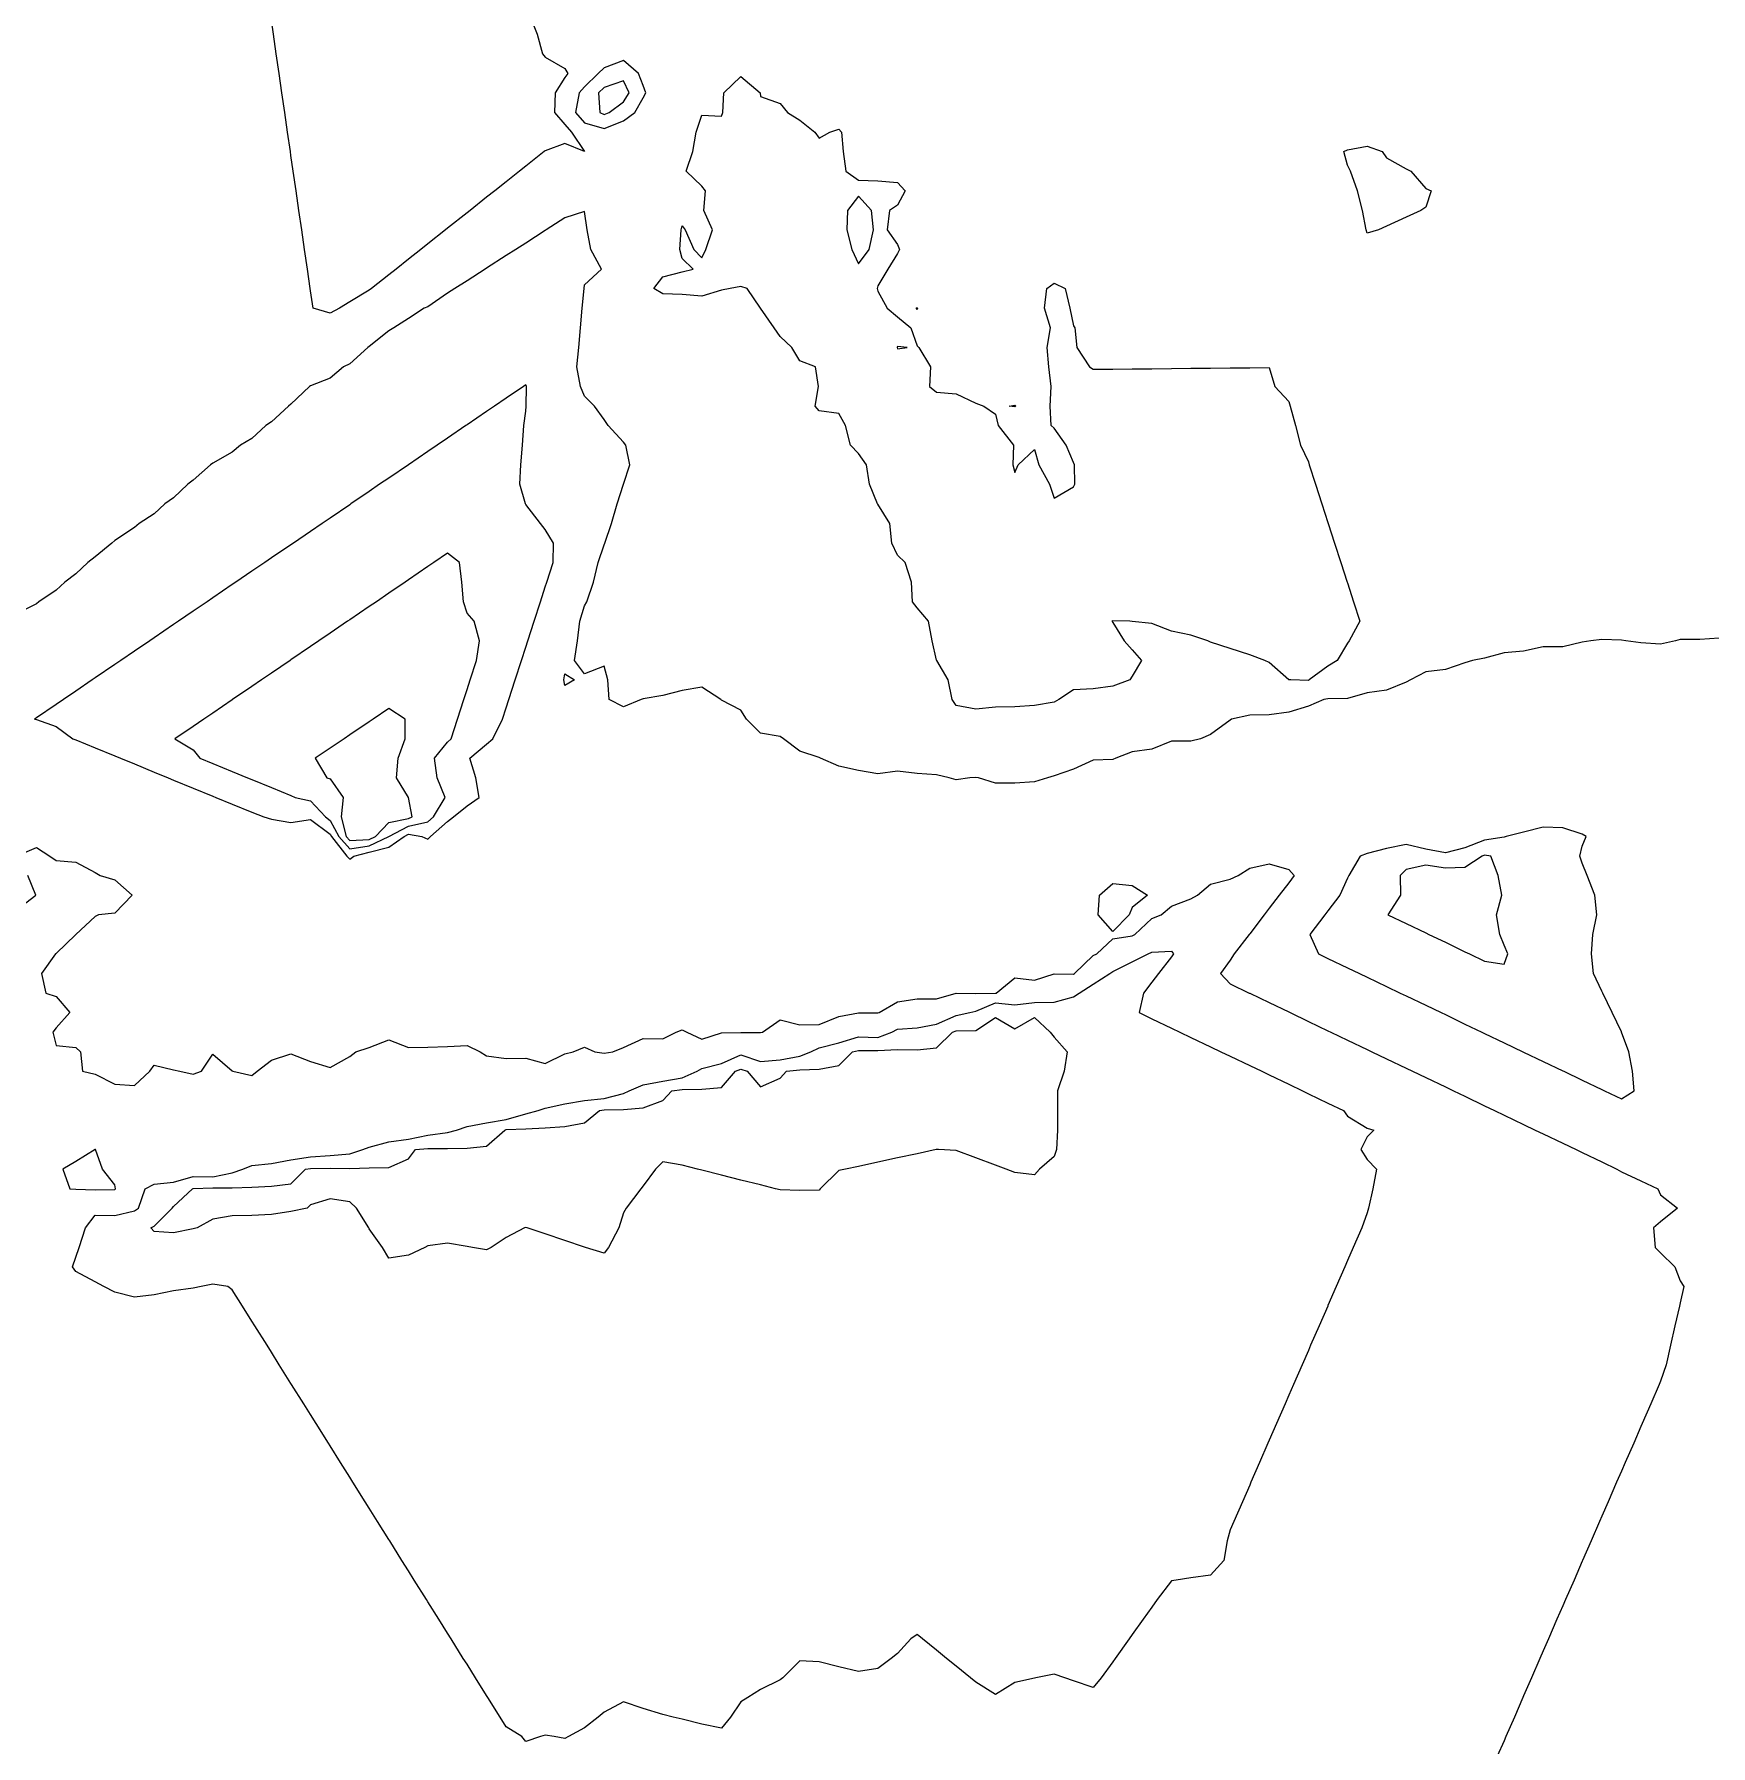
# Model space of a CAD drawing. Header units: metres. Extents: x 2681030 to 2681330, y 1246000 to 1246290.
# Drawn here: x 2681153.69 to 2681196.53, y 1246189.02 to 1246232.75 of the extents above; entities that cross this region are included whole.
import ezdxf

# ---------------------------------------------------------------- set-up
doc = ezdxf.new("R2010")
doc.units = ezdxf.units.M
doc.layers.add('BASIS_HOEHENLINIEN', color=8, linetype='Continuous')

msp = doc.modelspace()

# ---------------------------------------------------------------- linework, layer by layer
at = {"layer": 'BASIS_HOEHENLINIEN'}
for points in [[(2681166.346, 1246233.25, 430), (2681166.545, 1246232.75, 430), (2681166.679, 1246232.25, 430), (2681166.75, 1246232.168, 430), (2681167.25, 1246231.877, 430), (2681167.328, 1246231.75, 430), (2681167.25, 1246231.642, 430), (2681167.001, 1246231.25, 430), (2681166.988, 1246230.75, 430), (2681167.25, 1246230.443, 430), (2681167.415, 1246230.25, 430), (2681167.75, 1246229.75, 430), (2681167.751, 1246229.75, 430), (2681167.75, 1246229.749, 430), (2681167.749, 1246229.75, 430), (2681167.25, 1246229.957, 430), (2681166.75, 1246229.775, 430), (2681166.719, 1246229.75, 430), (2681166.25, 1246229.378, 430), (2681166.088, 1246229.25, 430), (2681165.75, 1246228.982, 430), (2681165.458, 1246228.75, 430), (2681165.25, 1246228.585, 430), (2681164.827, 1246228.25, 430), (2681164.75, 1246228.189, 430), (2681164.25, 1246227.793, 430), (2681164.196, 1246227.75, 430), (2681163.75, 1246227.396, 430), (2681163.565, 1246227.25, 430), (2681163.25, 1246227, 430), (2681162.935, 1246226.75, 430), (2681162.75, 1246226.604, 430), (2681162.304, 1246226.25, 430), (2681162.25, 1246226.207, 430), (2681161.75, 1246225.909, 430), (2681161.491, 1246225.75, 430)], [(2681161.491, 1246225.75, 430), (2681161.25, 1246225.622, 430), (2681160.814, 1246225.75, 430), (2681160.75, 1246226.193, 430), (2681160.742, 1246226.25, 430), (2681160.669, 1246226.75, 430), (2681160.597, 1246227.25, 430), (2681160.525, 1246227.75, 430), (2681160.452, 1246228.25, 430), (2681160.38, 1246228.75, 430), (2681160.307, 1246229.25, 430), (2681160.25, 1246229.648, 430), (2681160.235, 1246229.75, 430), (2681160.163, 1246230.25, 430), (2681160.091, 1246230.75, 430), (2681160.018, 1246231.25, 430), (2681159.946, 1246231.75, 430), (2681159.874, 1246232.25, 430), (2681159.801, 1246232.75, 430), (2681159.75, 1246233.104, 430)], [(2681168.75, 1246230.54, 429.5), (2681169.034, 1246230.75, 429.5), (2681169.25, 1246231.126, 429.5), (2681169.318, 1246231.25, 429.5), (2681169.25, 1246231.437, 429.5), (2681169.132, 1246231.75, 429.5), (2681168.75, 1246232.082, 429.5), (2681168.25, 1246231.888, 429.5), (2681168.097, 1246231.75, 429.5), (2681167.75, 1246231.41, 429.5), (2681167.611, 1246231.25, 429.5), (2681167.521, 1246230.75, 429.5), (2681167.75, 1246230.485, 429.5), (2681168.25, 1246230.34, 429.5), (2681168.75, 1246230.54, 429.5)], [(2681168.25, 1246230.696, 429), (2681168.385, 1246230.75, 429), (2681168.75, 1246231.026, 429), (2681168.89, 1246231.25, 429), (2681168.75, 1246231.562, 429), (2681168.25, 1246231.393, 429), (2681168.105, 1246231.25, 429), (2681168.142, 1246230.75, 429), (2681168.25, 1246230.696, 429)], [(2681179.875, 1246215.75, 430), (2681179.75, 1246215.683, 430), (2681179.25, 1246215.601, 430), (2681178.75, 1246215.567, 430), (2681178.25, 1246215.554, 430), (2681177.75, 1246215.501, 430), (2681177.25, 1246215.595, 430), (2681177.145, 1246215.75, 430), (2681177.048, 1246216.25, 430), (2681176.754, 1246216.75, 430), (2681176.75, 1246216.756, 430), (2681176.637, 1246217.25, 430), (2681176.546, 1246217.75, 430), (2681176.25, 1246218.096, 430), (2681176.132, 1246218.25, 430), (2681176.111, 1246218.75, 430), (2681175.942, 1246219.25, 430), (2681175.75, 1246219.439, 430), (2681175.604, 1246219.75, 430), (2681175.551, 1246220.25, 430), (2681175.25, 1246220.746, 430), (2681175.242, 1246220.75, 430), (2681175.03, 1246221.25, 430), (2681174.956, 1246221.75, 430), (2681174.75, 1246222.041, 430), (2681174.552, 1246222.25, 430), (2681174.423, 1246222.75, 430), (2681174.25, 1246223.056, 430), (2681173.75, 1246223.126, 430), (2681173.644, 1246223.25, 430), (2681173.734, 1246223.75, 430), (2681173.655, 1246224.25, 430), (2681173.25, 1246224.406, 430), (2681173.052, 1246224.75, 430), (2681172.75, 1246225.024, 430), (2681172.6, 1246225.25, 430), (2681172.25, 1246225.749, 430), (2681172.249, 1246225.75, 430), (2681171.908, 1246226.25, 430), (2681171.75, 1246226.308, 430), (2681171.476, 1246226.25, 430), (2681171.25, 1246226.207, 430), (2681170.75, 1246226.056, 430), (2681170.25, 1246226.104, 430), (2681169.75, 1246226.114, 430), (2681169.526, 1246226.25, 430), (2681169.75, 1246226.551, 430), (2681170.25, 1246226.683, 430), (2681170.532, 1246226.75, 430), (2681170.25, 1246227.023, 430), (2681170.183, 1246227.25, 430), (2681170.22, 1246227.75, 430), (2681170.25, 1246227.851, 430), (2681170.327, 1246227.75, 430), (2681170.543, 1246227.25, 430), (2681170.75, 1246227.035, 430), (2681170.848, 1246227.25, 430), (2681171.023, 1246227.75, 430), (2681170.803, 1246228.25, 430), (2681170.842, 1246228.75, 430), (2681170.75, 1246228.869, 430), (2681170.349, 1246229.25, 430), (2681170.516, 1246229.75, 430), (2681170.601, 1246230.25, 430), (2681170.75, 1246230.685, 430), (2681171.25, 1246230.659, 430), (2681171.283, 1246230.75, 430), (2681171.311, 1246231.25, 430), (2681171.75, 1246231.667, 430), (2681172.239, 1246231.25, 430), (2681172.25, 1246231.157, 430), (2681172.75, 1246230.98, 430), (2681172.935, 1246230.75, 430), (2681173.25, 1246230.554, 430), (2681173.638, 1246230.25, 430), (2681173.75, 1246230.095, 430), (2681174.022, 1246230.25, 430), (2681174.25, 1246230.329, 430), (2681174.315, 1246230.25, 430), (2681174.365, 1246229.75, 430), (2681174.429, 1246229.25, 430), (2681174.75, 1246229.02, 430), (2681175.25, 1246229.008, 430), (2681175.75, 1246228.961, 430), (2681175.943, 1246228.75, 430), (2681175.75, 1246228.385, 430), (2681175.544, 1246228.25, 430), (2681175.482, 1246227.75, 430), (2681175.75, 1246227.376, 430), (2681175.798, 1246227.25, 430), (2681175.75, 1246227.144, 430), (2681175.505, 1246226.75, 430), (2681175.25, 1246226.32, 430), (2681175.226, 1246226.25, 430), (2681175.25, 1246226.184, 430), (2681175.487, 1246225.75, 430), (2681175.75, 1246225.529, 430), (2681176.09, 1246225.25, 430), (2681176.25, 1246224.79, 430), (2681176.298, 1246224.75, 430), (2681176.594, 1246224.25, 430), (2681176.564, 1246223.75, 430), (2681176.75, 1246223.607, 430), (2681177.25, 1246223.562, 430), (2681177.75, 1246223.326, 430), (2681177.954, 1246223.25, 430), (2681178.25, 1246223.045, 430), (2681178.325, 1246222.75, 430), (2681178.717, 1246222.25, 430), (2681178.696, 1246221.75, 430), (2681178.75, 1246221.551, 430), (2681178.834, 1246221.75, 430), (2681179.25, 1246222.138, 430), (2681179.361, 1246221.75, 430), (2681179.635, 1246221.25, 430), (2681179.75, 1246220.896, 430), (2681180.25, 1246221.185, 430), (2681180.285, 1246221.25, 430), (2681180.269, 1246221.75, 430), (2681180.25, 1246221.807, 430), (2681180.06, 1246222.25, 430), (2681179.75, 1246222.683, 430), (2681179.68, 1246222.75, 430), (2681179.654, 1246223.25, 430), (2681179.678, 1246223.75, 430), (2681179.616, 1246224.25, 430), (2681179.578, 1246224.75, 430), (2681179.656, 1246225.25, 430), (2681179.51, 1246225.75, 430), (2681179.563, 1246226.25, 430), (2681179.75, 1246226.389, 430), (2681180.038, 1246226.25, 430), (2681180.154, 1246225.75, 430), (2681180.25, 1246225.3, 430), (2681180.281, 1246225.25, 430), (2681180.335, 1246224.75, 430), (2681180.659, 1246224.25, 430), (2681180.75, 1246224.188, 430), (2681181.25, 1246224.194, 430), (2681181.75, 1246224.198, 430), (2681182.25, 1246224.204, 430), (2681182.75, 1246224.209, 430), (2681183.25, 1246224.214, 430), (2681183.75, 1246224.219, 430), (2681184.25, 1246224.223, 430), (2681184.75, 1246224.229, 430), (2681185.25, 1246224.234, 430), (2681185.396, 1246223.75, 430), (2681185.75, 1246223.364, 430), (2681185.787, 1246223.25, 430), (2681185.922, 1246222.75, 430), (2681186.052, 1246222.25, 430), (2681186.25, 1246221.821, 430), (2681186.273, 1246221.75, 430), (2681186.435, 1246221.25, 430), (2681186.597, 1246220.75, 430), (2681186.75, 1246220.278, 430), (2681186.759, 1246220.25, 430), (2681186.921, 1246219.75, 430), (2681187.083, 1246219.25, 430), (2681187.245, 1246218.75, 430), (2681187.25, 1246218.734, 430), (2681187.407, 1246218.25, 430), (2681187.569, 1246217.75, 430), (2681187.294, 1246217.25, 430), (2681187.25, 1246217.19, 430), (2681186.986, 1246216.75, 430), (2681186.75, 1246216.6, 430), (2681186.27, 1246216.25, 430), (2681186.25, 1246216.24, 430), (2681185.798, 1246216.25, 430), (2681185.75, 1246216.254, 430), (2681185.25, 1246216.699, 430), (2681185.14, 1246216.75, 430), (2681184.75, 1246216.889, 430), (2681184.25, 1246217.058, 430), (2681183.75, 1246217.22, 430), (2681183.683, 1246217.25, 430), (2681183.25, 1246217.396, 430), (2681182.75, 1246217.496, 430), (2681182.25, 1246217.695, 430), (2681181.75, 1246217.744, 430), (2681181.69, 1246217.75, 430), (2681181.25, 1246217.765, 430), (2681181.224, 1246217.75, 430), (2681181.25, 1246217.719, 430), (2681181.545, 1246217.25, 430), (2681181.75, 1246217.019, 430), (2681181.988, 1246216.75, 430), (2681181.75, 1246216.346, 430), (2681181.686, 1246216.25, 430), (2681181.25, 1246216.088, 430), (2681180.75, 1246216.026, 430), (2681180.25, 1246215.996, 430), (2681179.875, 1246215.75, 430)], [(2681188.042, 1246227.75, 430), (2681187.75, 1246227.664, 430), (2681187.728, 1246227.75, 430), (2681187.632, 1246228.25, 430), (2681187.504, 1246228.75, 430), (2681187.323, 1246229.25, 430), (2681187.25, 1246229.408, 430), (2681187.155, 1246229.75, 430), (2681187.25, 1246229.794, 430), (2681187.75, 1246229.892, 430), (2681188.133, 1246229.75, 430), (2681188.25, 1246229.591, 430), (2681188.75, 1246229.313, 430), (2681188.867, 1246229.25, 430), (2681189.25, 1246228.811, 430), (2681189.39, 1246228.75, 430), (2681189.25, 1246228.328, 430), (2681189.121, 1246228.25, 430), (2681188.75, 1246228.078, 430), (2681188.25, 1246227.846, 430), (2681188.042, 1246227.75, 430)], [(2681174.75, 1246226.884, 430), (2681175.027, 1246227.25, 430), (2681175.137, 1246227.75, 430), (2681175.084, 1246228.25, 430), (2681174.75, 1246228.616, 430), (2681174.47, 1246228.25, 430), (2681174.451, 1246227.75, 430), (2681174.586, 1246227.25, 430), (2681174.75, 1246226.884, 430)], [(2681196.75, 1246217.321, 429.5), (2681196.25, 1246217.284, 429.5), (2681195.75, 1246217.285, 429.5), (2681195.632, 1246217.25, 429.5), (2681195.25, 1246217.162, 429.5), (2681194.75, 1246217.201, 429.5), (2681194.364, 1246217.25, 429.5), (2681194.25, 1246217.269, 429.5), (2681193.75, 1246217.288, 429.5), (2681193.465, 1246217.25, 429.5), (2681193.25, 1246217.219, 429.5), (2681192.75, 1246217.098, 429.5), (2681192.25, 1246217.099, 429.5), (2681191.75, 1246216.985, 429.5), (2681191.25, 1246216.94, 429.5), (2681190.75, 1246216.806, 429.5), (2681190.441, 1246216.75, 429.5), (2681190.25, 1246216.688, 429.5), (2681189.75, 1246216.518, 429.5), (2681189.25, 1246216.454, 429.5), (2681188.863, 1246216.25, 429.5), (2681188.75, 1246216.193, 429.5), (2681188.25, 1246215.991, 429.5), (2681187.75, 1246215.922, 429.5), (2681187.25, 1246215.779, 429.5), (2681186.75, 1246215.764, 429.5), (2681186.645, 1246215.75, 429.5), (2681186.25, 1246215.583, 429.5), (2681185.75, 1246215.43, 429.5), (2681185.25, 1246215.358, 429.5), (2681184.75, 1246215.353, 429.5), (2681184.289, 1246215.25, 429.5), (2681184.25, 1246215.225, 429.5), (2681183.75, 1246214.859, 429.5), (2681183.489, 1246214.75, 429.5), (2681183.25, 1246214.685, 429.5), (2681182.75, 1246214.685, 429.5), (2681182.25, 1246214.485, 429.5), (2681181.75, 1246214.414, 429.5), (2681181.326, 1246214.25, 429.5), (2681181.25, 1246214.216, 429.5), (2681180.75, 1246214.201, 429.5), (2681180.25, 1246213.974, 429.5), (2681179.75, 1246213.801, 429.5), (2681179.584, 1246213.75, 429.5), (2681179.25, 1246213.648, 429.5), (2681178.75, 1246213.613, 429.5), (2681178.25, 1246213.61, 429.5), (2681177.82, 1246213.75, 429.5), (2681177.75, 1246213.761, 429.5), (2681177.601, 1246213.75, 429.5), (2681177.25, 1246213.7, 429.5), (2681177.069, 1246213.75, 429.5), (2681176.75, 1246213.828, 429.5), (2681176.25, 1246213.858, 429.5), (2681175.75, 1246213.922, 429.5), (2681175.25, 1246213.854, 429.5), (2681174.75, 1246213.94, 429.5), (2681174.25, 1246214.047, 429.5), (2681173.786, 1246214.25, 429.5), (2681173.75, 1246214.27, 429.5), (2681173.25, 1246214.434, 429.5), (2681172.838, 1246214.75, 429.5), (2681172.75, 1246214.808, 429.5), (2681172.25, 1246214.893, 429.5), (2681171.894, 1246215.25, 429.5), (2681171.75, 1246215.475, 429.5), (2681171.25, 1246215.73, 429.5), (2681171.235, 1246215.75, 429.5), (2681170.75, 1246216.065, 429.5), (2681170.25, 1246215.977, 429.5), (2681169.75, 1246215.857, 429.5), (2681169.25, 1246215.767, 429.5), (2681169.202, 1246215.75, 429.5), (2681168.75, 1246215.567, 429.5), (2681168.384, 1246215.75, 429.5), (2681168.345, 1246216.25, 429.5), (2681168.25, 1246216.601, 429.5), (2681167.75, 1246216.405, 429.5), (2681167.494, 1246216.75, 429.5), (2681167.572, 1246217.25, 429.5), (2681167.634, 1246217.75, 429.5), (2681167.75, 1246218.148, 429.5), (2681167.811, 1246218.25, 429.5), (2681167.978, 1246218.75, 429.5), (2681168.102, 1246219.25, 429.5), (2681168.25, 1246219.707, 429.5), (2681168.269, 1246219.75, 429.5), (2681168.439, 1246220.25, 429.5), (2681168.587, 1246220.75, 429.5), (2681168.749, 1246221.25, 429.5), (2681168.75, 1246221.252, 429.5), (2681168.911, 1246221.75, 429.5), (2681168.804, 1246222.25, 429.5), (2681168.75, 1246222.327, 429.5), (2681168.352, 1246222.75, 429.5), (2681168.25, 1246222.908, 429.5), (2681168.007, 1246223.25, 429.5), (2681167.75, 1246223.506, 429.5), (2681167.646, 1246223.75, 429.5), (2681167.557, 1246224.25, 429.5), (2681167.603, 1246224.75, 429.5), (2681167.649, 1246225.25, 429.5), (2681167.695, 1246225.75, 429.5), (2681167.741, 1246226.25, 429.5), (2681167.75, 1246226.347, 429.5), (2681168.189, 1246226.75, 429.5), (2681167.912, 1246227.25, 429.5), (2681167.815, 1246227.75, 429.5), (2681167.75, 1246228.218, 429.5), (2681167.25, 1246228.056, 429.5), (2681166.774, 1246227.75, 429.5), (2681166.75, 1246227.735, 429.5), (2681166.25, 1246227.414, 429.5), (2681165.995, 1246227.25, 429.5), (2681165.75, 1246227.093, 429.5), (2681165.25, 1246226.772, 429.5), (2681165.215, 1246226.75, 429.5), (2681164.75, 1246226.452, 429.5), (2681164.436, 1246226.25, 429.5), (2681164.25, 1246226.131, 429.5), (2681163.75, 1246225.787, 429.5), (2681163.657, 1246225.75, 429.5), (2681163.25, 1246225.489, 429.5), (2681162.877, 1246225.25, 429.5), (2681162.75, 1246225.168, 429.5), (2681162.25, 1246224.771, 429.5), (2681162.218, 1246224.75, 429.5), (2681161.75, 1246224.332, 429.5), (2681161.594, 1246224.25, 429.5), (2681161.25, 1246223.963, 429.5), (2681160.75, 1246223.768, 429.5), (2681160.727, 1246223.75, 429.5), (2681160.25, 1246223.3, 429.5), (2681160.184, 1246223.25, 429.5), (2681159.75, 1246222.847, 429.5), (2681159.61, 1246222.75, 429.5), (2681159.25, 1246222.423, 429.5), (2681158.956, 1246222.25, 429.5), (2681158.75, 1246222.072, 429.5), (2681158.25, 1246221.792, 429.5), (2681158.197, 1246221.75, 429.5), (2681157.75, 1246221.354, 429.5), (2681157.615, 1246221.25, 429.5), (2681157.25, 1246220.908, 429.5), (2681157.03, 1246220.75, 429.5), (2681156.75, 1246220.493, 429.5), (2681156.369, 1246220.25, 429.5), (2681156.25, 1246220.144, 429.5), (2681155.75, 1246219.81, 429.5), (2681155.674, 1246219.75, 429.5), (2681155.25, 1246219.4, 429.5), (2681155.059, 1246219.25, 429.5), (2681154.75, 1246218.959, 429.5), (2681154.468, 1246218.75, 429.5), (2681154.25, 1246218.548, 429.5), (2681153.809, 1246218.25, 429.5), (2681153.75, 1246218.197, 429.5), (2681153.25, 1246217.945, 429.5)], [(2681176.26, 1246225.75, 430), (2681176.25, 1246225.714, 430), (2681176.228, 1246225.75, 430), (2681176.25, 1246225.769, 430), (2681176.26, 1246225.75, 430)], [(2681175.75, 1246224.713, 430), (2681176, 1246224.75, 430), (2681175.75, 1246224.77, 430), (2681175.738, 1246224.75, 430), (2681175.75, 1246224.713, 430)], [(2681161.75, 1246211.669, 429), (2681161.853, 1246211.75, 429), (2681162.25, 1246211.851, 429), (2681162.75, 1246211.976, 429), (2681163.14, 1246212.25, 429), (2681163.25, 1246212.308, 429), (2681163.598, 1246212.25, 429), (2681163.75, 1246212.179, 429), (2681163.818, 1246212.25, 429), (2681164.25, 1246212.635, 429), (2681164.405, 1246212.75, 429), (2681164.75, 1246213.034, 429), (2681165.056, 1246213.25, 429), (2681164.975, 1246213.75, 429), (2681164.823, 1246214.25, 429), (2681165.25, 1246214.612, 429), (2681165.408, 1246214.75, 429), (2681165.656, 1246215.25, 429), (2681165.75, 1246215.54, 429), (2681165.818, 1246215.75, 429), (2681165.98, 1246216.25, 429), (2681166.141, 1246216.75, 429), (2681166.25, 1246217.086, 429), (2681166.303, 1246217.25, 429), (2681166.465, 1246217.75, 429), (2681166.627, 1246218.25, 429), (2681166.75, 1246218.631, 429), (2681166.789, 1246218.75, 429), (2681166.95, 1246219.25, 429), (2681166.957, 1246219.75, 429), (2681166.75, 1246220.099, 429), (2681166.628, 1246220.25, 429), (2681166.25, 1246220.734, 429), (2681166.242, 1246220.75, 429), (2681166.096, 1246221.25, 429), (2681166.124, 1246221.75, 429), (2681166.17, 1246222.25, 429), (2681166.197, 1246222.75, 429), (2681166.25, 1246223.121, 429), (2681166.262, 1246223.25, 429), (2681166.268, 1246223.75, 429), (2681166.25, 1246223.791, 429), (2681166.19, 1246223.75, 429), (2681165.75, 1246223.451, 429), (2681165.455, 1246223.25, 429), (2681165.25, 1246223.111, 429), (2681164.75, 1246222.77, 429), (2681164.72, 1246222.75, 429), (2681164.25, 1246222.43, 429), (2681163.986, 1246222.25, 429), (2681163.75, 1246222.09, 429), (2681163.251, 1246221.75, 429), (2681163.25, 1246221.749, 429), (2681162.75, 1246221.409, 429), (2681162.516, 1246221.25, 429), (2681162.25, 1246221.069, 429), (2681161.782, 1246220.75, 429), (2681161.75, 1246220.728, 429), (2681161.25, 1246220.388, 429), (2681161.047, 1246220.25, 429), (2681160.75, 1246220.048, 429), (2681160.313, 1246219.75, 429), (2681160.25, 1246219.707, 429), (2681159.75, 1246219.367, 429), (2681159.578, 1246219.25, 429), (2681159.25, 1246219.027, 429), (2681158.843, 1246218.75, 429), (2681158.75, 1246218.687, 429), (2681158.25, 1246218.346, 429), (2681158.109, 1246218.25, 429), (2681157.75, 1246218.006, 429), (2681157.374, 1246217.75, 429), (2681157.25, 1246217.666, 429), (2681156.75, 1246217.325, 429), (2681156.639, 1246217.25, 429), (2681156.25, 1246216.985, 429), (2681155.905, 1246216.75, 429), (2681155.75, 1246216.645, 429), (2681155.25, 1246216.304, 429), (2681155.17, 1246216.25, 429), (2681154.75, 1246215.964, 429), (2681154.435, 1246215.75, 429), (2681154.25, 1246215.624, 429), (2681153.75, 1246215.286, 429), (2681153.697, 1246215.25, 429), (2681153.75, 1246215.237, 429), (2681154.25, 1246215.061, 429), (2681154.672, 1246214.75, 429), (2681154.75, 1246214.718, 429), (2681155.25, 1246214.513, 429), (2681155.75, 1246214.308, 429), (2681155.892, 1246214.25, 429), (2681156.25, 1246214.103, 429), (2681156.75, 1246213.898, 429), (2681157.112, 1246213.75, 429), (2681157.25, 1246213.693, 429), (2681157.75, 1246213.488, 429), (2681158.25, 1246213.284, 429), (2681158.332, 1246213.25, 429), (2681158.75, 1246213.079, 429), (2681159.25, 1246212.874, 429), (2681159.552, 1246212.75, 429), (2681159.75, 1246212.691, 429), (2681160.25, 1246212.608, 429), (2681160.75, 1246212.683, 429), (2681161.25, 1246212.313, 429), (2681161.284, 1246212.25, 429), (2681161.673, 1246211.75, 429), (2681161.75, 1246211.669, 429)], [(2681178.771, 1246223.25, 430), (2681178.75, 1246223.226, 430), (2681178.606, 1246223.25, 430), (2681178.75, 1246223.276, 430), (2681178.771, 1246223.25, 430)], [(2681162.75, 1246212.248, 428.5), (2681162.753, 1246212.25, 428.5), (2681163.25, 1246212.511, 428.5), (2681163.75, 1246212.624, 428.5), (2681163.89, 1246212.75, 428.5), (2681164.19, 1246213.25, 428.5), (2681163.982, 1246213.75, 428.5), (2681163.916, 1246214.25, 428.5), (2681164.25, 1246214.661, 428.5), (2681164.343, 1246214.75, 428.5), (2681164.504, 1246215.25, 428.5), (2681164.666, 1246215.75, 428.5), (2681164.75, 1246216.009, 428.5), (2681164.828, 1246216.25, 428.5), (2681164.99, 1246216.75, 428.5), (2681165.069, 1246217.25, 428.5), (2681164.933, 1246217.75, 428.5), (2681164.75, 1246217.961, 428.5), (2681164.655, 1246218.25, 428.5), (2681164.62, 1246218.75, 428.5), (2681164.56, 1246219.25, 428.5), (2681164.25, 1246219.488, 428.5), (2681163.901, 1246219.25, 428.5), (2681163.75, 1246219.147, 428.5), (2681163.25, 1246218.807, 428.5), (2681163.166, 1246218.75, 428.5), (2681162.75, 1246218.467, 428.5), (2681162.432, 1246218.25, 428.5), (2681162.25, 1246218.126, 428.5), (2681161.75, 1246217.786, 428.5), (2681161.697, 1246217.75, 428.5), (2681161.25, 1246217.446, 428.5), (2681160.962, 1246217.25, 428.5), (2681160.75, 1246217.106, 428.5), (2681160.25, 1246216.765, 428.5), (2681160.228, 1246216.75, 428.5), (2681159.75, 1246216.425, 428.5), (2681159.493, 1246216.25, 428.5), (2681159.25, 1246216.085, 428.5), (2681158.758, 1246215.75, 428.5), (2681158.75, 1246215.744, 428.5), (2681158.25, 1246215.404, 428.5), (2681158.024, 1246215.25, 428.5), (2681157.75, 1246215.064, 428.5), (2681157.281, 1246214.75, 428.5), (2681157.75, 1246214.469, 428.5), (2681157.918, 1246214.25, 428.5), (2681158.25, 1246214.114, 428.5), (2681158.75, 1246213.909, 428.5), (2681159.138, 1246213.75, 428.5), (2681159.25, 1246213.704, 428.5), (2681159.75, 1246213.499, 428.5), (2681160.25, 1246213.294, 428.5), (2681160.358, 1246213.25, 428.5), (2681160.75, 1246213.159, 428.5), (2681161.135, 1246212.75, 428.5), (2681161.25, 1246212.66, 428.5), (2681161.474, 1246212.25, 428.5), (2681161.75, 1246211.933, 428.5), (2681162.25, 1246212.013, 428.5), (2681162.75, 1246212.248, 428.5)], [(2681167.496, 1246216.25, 429.5), (2681167.25, 1246216.108, 429.5), (2681167.226, 1246216.25, 429.5), (2681167.25, 1246216.406, 429.5), (2681167.496, 1246216.25, 429.5)], [(2681162.25, 1246212.176, 428), (2681162.407, 1246212.25, 428), (2681162.75, 1246212.605, 428), (2681163.25, 1246212.714, 428), (2681163.351, 1246212.75, 428), (2681163.251, 1246213.25, 428), (2681163.25, 1246213.251, 428), (2681162.95, 1246213.75, 428), (2681162.99, 1246214.25, 428), (2681163.169, 1246214.75, 428), (2681163.168, 1246215.25, 428), (2681162.75, 1246215.525, 428), (2681162.347, 1246215.25, 428), (2681162.25, 1246215.184, 428), (2681161.75, 1246214.844, 428), (2681161.612, 1246214.75, 428), (2681161.25, 1246214.506, 428), (2681160.866, 1246214.25, 428), (2681161.164, 1246213.75, 428), (2681161.25, 1246213.722, 428), (2681161.586, 1246213.25, 428), (2681161.532, 1246212.75, 428), (2681161.663, 1246212.25, 428), (2681161.75, 1246212.151, 428), (2681162.25, 1246212.176, 428)], [(2681194.25, 1246205.543, 429), (2681194.579, 1246205.75, 429), (2681194.537, 1246206.25, 429), (2681194.443, 1246206.75, 429), (2681194.255, 1246207.25, 429), (2681194.25, 1246207.26, 429), (2681194.014, 1246207.75, 429), (2681193.774, 1246208.25, 429), (2681193.75, 1246208.3, 429), (2681193.534, 1246208.75, 429), (2681193.487, 1246209.25, 429), (2681193.521, 1246209.75, 429), (2681193.621, 1246210.25, 429), (2681193.573, 1246210.75, 429), (2681193.375, 1246211.25, 429), (2681193.25, 1246211.565, 429), (2681193.188, 1246211.75, 429), (2681193.25, 1246212.007, 429), (2681193.348, 1246212.25, 429), (2681193.25, 1246212.311, 429), (2681192.75, 1246212.474, 429), (2681192.25, 1246212.485, 429), (2681191.75, 1246212.362, 429), (2681191.307, 1246212.25, 429), (2681191.25, 1246212.234, 429), (2681190.75, 1246212.159, 429), (2681190.25, 1246211.96, 429), (2681189.75, 1246211.837, 429), (2681189.25, 1246211.929, 429), (2681188.75, 1246212.043, 429), (2681188.25, 1246211.941, 429), (2681187.75, 1246211.817, 429), (2681187.573, 1246211.75, 429), (2681187.28, 1246211.25, 429), (2681187.25, 1246211.188, 429), (2681187.057, 1246210.75, 429), (2681186.75, 1246210.349, 429), (2681186.674, 1246210.25, 429), (2681186.291, 1246209.75, 429), (2681186.511, 1246209.25, 429), (2681186.75, 1246209.135, 429), (2681187.25, 1246208.896, 429), (2681187.555, 1246208.75, 429), (2681187.75, 1246208.656, 429), (2681188.25, 1246208.417, 429), (2681188.599, 1246208.25, 429), (2681188.75, 1246208.177, 429), (2681189.25, 1246207.938, 429), (2681189.642, 1246207.75, 429), (2681189.75, 1246207.698, 429), (2681190.25, 1246207.459, 429), (2681190.686, 1246207.25, 429), (2681190.75, 1246207.219, 429), (2681191.25, 1246206.98, 429), (2681191.73, 1246206.75, 429), (2681191.75, 1246206.741, 429), (2681192.25, 1246206.501, 429), (2681192.75, 1246206.262, 429), (2681192.774, 1246206.25, 429), (2681193.25, 1246206.022, 429), (2681193.75, 1246205.782, 429), (2681193.818, 1246205.75, 429), (2681194.25, 1246205.543, 429)], [(2681153.25, 1246211.753, 429.5), (2681153.75, 1246211.968, 429.5), (2681154.085, 1246211.75, 429.5), (2681154.25, 1246211.633, 429.5), (2681154.75, 1246211.596, 429.5), (2681155.25, 1246211.329, 429.5), (2681155.374, 1246211.25, 429.5), (2681155.75, 1246211.139, 429.5), (2681156.192, 1246210.75, 429.5), (2681155.75, 1246210.291, 429.5), (2681155.328, 1246210.25, 429.5), (2681155.25, 1246210.21, 429.5), (2681154.75, 1246209.75, 429.5), (2681154.75, 1246209.75, 429.5), (2681154.25, 1246209.257, 429.5), (2681154.235, 1246209.25, 429.5), (2681153.872, 1246208.75, 429.5), (2681153.988, 1246208.25, 429.5), (2681154.25, 1246208.161, 429.5), (2681154.597, 1246207.75, 429.5), (2681154.25, 1246207.358, 429.5), (2681154.167, 1246207.25, 429.5), (2681154.25, 1246206.912, 429.5), (2681154.75, 1246206.855, 429.5), (2681154.869, 1246206.75, 429.5), (2681154.923, 1246206.25, 429.5), (2681155.25, 1246206.181, 429.5), (2681155.75, 1246205.923, 429.5), (2681156.25, 1246205.888, 429.5), (2681156.639, 1246206.25, 429.5), (2681156.75, 1246206.406, 429.5), (2681157.25, 1246206.292, 429.5), (2681157.411, 1246206.25, 429.5), (2681157.75, 1246206.178, 429.5), (2681157.965, 1246206.25, 429.5), (2681158.25, 1246206.692, 429.5), (2681158.75, 1246206.259, 429.5), (2681158.763, 1246206.25, 429.5), (2681159.25, 1246206.139, 429.5), (2681159.384, 1246206.25, 429.5), (2681159.75, 1246206.534, 429.5), (2681160.25, 1246206.694, 429.5), (2681160.75, 1246206.499, 429.5), (2681161.25, 1246206.351, 429.5), (2681161.75, 1246206.63, 429.5), (2681161.908, 1246206.75, 429.5), (2681162.25, 1246206.858, 429.5), (2681162.75, 1246207.056, 429.5), (2681163.25, 1246206.857, 429.5), (2681163.75, 1246206.871, 429.5), (2681164.25, 1246206.883, 429.5), (2681164.75, 1246206.908, 429.5), (2681165.085, 1246206.75, 429.5), (2681165.25, 1246206.643, 429.5), (2681165.75, 1246206.578, 429.5), (2681166.25, 1246206.584, 429.5), (2681166.75, 1246206.453, 429.5), (2681167.25, 1246206.698, 429.5), (2681167.459, 1246206.75, 429.5), (2681167.75, 1246206.871, 429.5), (2681168.016, 1246206.75, 429.5), (2681168.25, 1246206.714, 429.5), (2681168.473, 1246206.75, 429.5), (2681168.75, 1246206.86, 429.5), (2681169.25, 1246207.092, 429.5), (2681169.75, 1246207.081, 429.5), (2681170.09, 1246207.25, 429.5), (2681170.25, 1246207.309, 429.5), (2681170.367, 1246207.25, 429.5), (2681170.75, 1246207.069, 429.5), (2681171.25, 1246207.235, 429.5), (2681171.75, 1246207.24, 429.5), (2681172.25, 1246207.239, 429.5), (2681172.302, 1246207.25, 429.5), (2681172.75, 1246207.564, 429.5), (2681173.25, 1246207.442, 429.5), (2681173.75, 1246207.446, 429.5), (2681174.25, 1246207.654, 429.5), (2681174.75, 1246207.742, 429.5), (2681175.25, 1246207.748, 429.5), (2681175.28, 1246207.75, 429.5), (2681175.75, 1246208.024, 429.5), (2681176.25, 1246208.106, 429.5), (2681176.75, 1246208.102, 429.5), (2681177.25, 1246208.249, 429.5), (2681177.75, 1246208.242, 429.5), (2681178.25, 1246208.249, 429.5), (2681178.275, 1246208.25, 429.5), (2681178.75, 1246208.641, 429.5), (2681179.25, 1246208.58, 429.5), (2681179.75, 1246208.737, 429.5), (2681180.25, 1246208.736, 429.5), (2681180.272, 1246208.75, 429.5), (2681180.75, 1246209.209, 429.5), (2681180.845, 1246209.25, 429.5), (2681181.25, 1246209.634, 429.5), (2681181.75, 1246209.711, 429.5), (2681181.814, 1246209.75, 429.5), (2681182.25, 1246210.152, 429.5), (2681182.485, 1246210.25, 429.5), (2681182.75, 1246210.473, 429.5), (2681183.25, 1246210.661, 429.5), (2681183.42, 1246210.75, 429.5), (2681183.75, 1246211.031, 429.5), (2681184.25, 1246211.162, 429.5), (2681184.454, 1246211.25, 429.5), (2681184.75, 1246211.437, 429.5), (2681185.25, 1246211.554, 429.5), (2681185.75, 1246211.405, 429.5), (2681185.884, 1246211.25, 429.5), (2681185.75, 1246211.069, 429.5), (2681185.506, 1246210.75, 429.5), (2681185.25, 1246210.416, 429.5), (2681185.123, 1246210.25, 429.5), (2681184.75, 1246209.763, 429.5), (2681184.74, 1246209.75, 429.5), (2681184.357, 1246209.25, 429.5), (2681184.25, 1246209.087, 429.5), (2681184.001, 1246208.75, 429.5), (2681184.25, 1246208.485, 429.5), (2681184.74, 1246208.25, 429.5), (2681184.75, 1246208.245, 429.5), (2681185.25, 1246208.006, 429.5), (2681185.75, 1246207.766, 429.5), (2681185.784, 1246207.75, 429.5), (2681186.25, 1246207.527, 429.5), (2681186.75, 1246207.287, 429.5), (2681186.828, 1246207.25, 429.5), (2681187.25, 1246207.048, 429.5), (2681187.75, 1246206.808, 429.5), (2681187.872, 1246206.75, 429.5), (2681188.25, 1246206.569, 429.5), (2681188.75, 1246206.329, 429.5), (2681188.915, 1246206.25, 429.5), (2681189.25, 1246206.09, 429.5), (2681189.75, 1246205.85, 429.5), (2681189.959, 1246205.75, 429.5), (2681190.25, 1246205.611, 429.5), (2681190.75, 1246205.371, 429.5), (2681191.003, 1246205.25, 429.5), (2681191.25, 1246205.132, 429.5), (2681191.75, 1246204.892, 429.5), (2681192.047, 1246204.75, 429.5), (2681192.25, 1246204.653, 429.5), (2681192.75, 1246204.413, 429.5), (2681193.091, 1246204.25, 429.5), (2681193.25, 1246204.174, 429.5), (2681193.75, 1246203.934, 429.5), (2681194.135, 1246203.75, 429.5), (2681194.25, 1246203.685, 429.5), (2681194.75, 1246203.455, 429.5), (2681195.179, 1246203.25, 429.5), (2681195.25, 1246203.097, 429.5), (2681195.679, 1246202.75, 429.5), (2681195.25, 1246202.4, 429.5), (2681195.067, 1246202.25, 429.5), (2681195.116, 1246201.75, 429.5), (2681195.25, 1246201.615, 429.5), (2681195.613, 1246201.25, 429.5), (2681195.75, 1246200.894, 429.5), (2681195.843, 1246200.75, 429.5), (2681195.75, 1246200.333, 429.5), (2681195.731, 1246200.25, 429.5), (2681195.619, 1246199.75, 429.5), (2681195.507, 1246199.25, 429.5), (2681195.395, 1246198.75, 429.5), (2681195.25, 1246198.335, 429.5), (2681195.218, 1246198.25, 429.5), (2681195, 1246197.75, 429.5), (2681194.782, 1246197.25, 429.5), (2681194.75, 1246197.177, 429.5), (2681194.564, 1246196.75, 429.5), (2681194.346, 1246196.25, 429.5), (2681194.25, 1246196.029, 429.5), (2681194.128, 1246195.75, 429.5), (2681193.91, 1246195.25, 429.5), (2681193.75, 1246194.882, 429.5), (2681193.692, 1246194.75, 429.5), (2681193.475, 1246194.25, 429.5), (2681193.257, 1246193.75, 429.5), (2681193.25, 1246193.734, 429.5), (2681193.039, 1246193.25, 429.5), (2681192.821, 1246192.75, 429.5), (2681192.75, 1246192.588, 429.5), (2681192.603, 1246192.25, 429.5), (2681192.385, 1246191.75, 429.5), (2681192.25, 1246191.44, 429.5), (2681192.167, 1246191.25, 429.5), (2681191.95, 1246190.75, 429.5), (2681191.75, 1246190.292, 429.5), (2681191.732, 1246190.25, 429.5), (2681191.514, 1246189.75, 429.5), (2681191.296, 1246189.25, 429.5), (2681191.25, 1246189.145, 429.5), (2681191.078, 1246188.75, 429.5)], [(2681191.25, 1246208.992, 428.5), (2681191.345, 1246209.25, 428.5), (2681191.25, 1246209.474, 428.5), (2681191.143, 1246209.75, 428.5), (2681191.061, 1246210.25, 428.5), (2681191.197, 1246210.75, 428.5), (2681191.104, 1246211.25, 428.5), (2681190.914, 1246211.75, 428.5), (2681190.75, 1246211.773, 428.5), (2681190.689, 1246211.75, 428.5), (2681190.25, 1246211.46, 428.5), (2681189.75, 1246211.443, 428.5), (2681189.25, 1246211.519, 428.5), (2681188.75, 1246211.409, 428.5), (2681188.598, 1246211.25, 428.5), (2681188.608, 1246210.75, 428.5), (2681188.282, 1246210.25, 428.5), (2681188.75, 1246210.026, 428.5), (2681189.25, 1246209.786, 428.5), (2681189.326, 1246209.75, 428.5), (2681189.75, 1246209.547, 428.5), (2681190.25, 1246209.307, 428.5), (2681190.369, 1246209.25, 428.5), (2681190.75, 1246209.068, 428.5), (2681191.25, 1246208.992, 428.5)], [(2681153.25, 1246210.383, 429.5), (2681153.732, 1246210.75, 429.5), (2681153.522, 1246211.25, 429.5)], [(2681181.666, 1246210.25, 429.5), (2681181.25, 1246209.819, 429.5), (2681180.876, 1246210.25, 429.5), (2681180.914, 1246210.75, 429.5), (2681181.25, 1246211.047, 429.5), (2681181.75, 1246210.994, 429.5), (2681182.136, 1246210.75, 429.5), (2681181.75, 1246210.432, 429.5), (2681181.666, 1246210.25, 429.5)], [(2681167.344, 1246189.25, 430), (2681167.25, 1246189.205, 430), (2681166.98, 1246189.25, 430), (2681166.75, 1246189.289, 430), (2681166.623, 1246189.25, 430), (2681166.25, 1246189.122, 430), (2681166.146, 1246189.25, 430), (2681165.75, 1246189.502, 430), (2681165.595, 1246189.75, 430), (2681165.283, 1246190.25, 430), (2681165.25, 1246190.3, 430), (2681164.968, 1246190.75, 430), (2681164.75, 1246191.097, 430), (2681164.654, 1246191.25, 430), (2681164.341, 1246191.75, 430), (2681164.25, 1246191.895, 430), (2681164.027, 1246192.25, 430), (2681163.75, 1246192.692, 430), (2681163.714, 1246192.75, 430), (2681163.4, 1246193.25, 430), (2681163.25, 1246193.49, 430), (2681163.087, 1246193.75, 430), (2681162.773, 1246194.25, 430), (2681162.75, 1246194.287, 430), (2681162.46, 1246194.75, 430), (2681162.25, 1246195.085, 430), (2681162.146, 1246195.25, 430), (2681161.833, 1246195.75, 430), (2681161.75, 1246195.882, 430), (2681161.519, 1246196.25, 430), (2681161.25, 1246196.679, 430), (2681161.206, 1246196.75, 430), (2681160.892, 1246197.25, 430), (2681160.75, 1246197.477, 430), (2681160.579, 1246197.75, 430), (2681160.265, 1246198.25, 430), (2681160.25, 1246198.274, 430), (2681159.952, 1246198.75, 430), (2681159.75, 1246199.072, 430), (2681159.638, 1246199.25, 430), (2681159.325, 1246199.75, 430), (2681159.25, 1246199.869, 430), (2681159.011, 1246200.25, 430), (2681158.75, 1246200.667, 430), (2681158.634, 1246200.75, 430), (2681158.25, 1246200.807, 430), (2681157.958, 1246200.75, 430), (2681157.75, 1246200.706, 430), (2681157.25, 1246200.639, 430), (2681156.75, 1246200.54, 430), (2681156.25, 1246200.482, 430), (2681155.75, 1246200.604, 430), (2681155.47, 1246200.75, 430), (2681155.25, 1246200.867, 430), (2681154.75, 1246201.138, 430), (2681154.667, 1246201.25, 430), (2681154.75, 1246201.5, 430), (2681154.833, 1246201.75, 430), (2681154.999, 1246202.25, 430), (2681155.25, 1246202.572, 430), (2681155.75, 1246202.57, 430), (2681156.25, 1246202.687, 430), (2681156.355, 1246202.75, 430), (2681156.52, 1246203.25, 430), (2681156.75, 1246203.369, 430), (2681157.25, 1246203.42, 430), (2681157.75, 1246203.559, 430), (2681158.25, 1246203.558, 430), (2681158.75, 1246203.659, 430), (2681159.016, 1246203.75, 430), (2681159.25, 1246203.846, 430), (2681159.75, 1246203.893, 430), (2681160.25, 1246203.992, 430), (2681160.75, 1246204.067, 430), (2681161.25, 1246204.101, 430), (2681161.75, 1246204.145, 430), (2681162.088, 1246204.25, 430), (2681162.25, 1246204.316, 430), (2681162.75, 1246204.447, 430), (2681163.25, 1246204.518, 430), (2681163.75, 1246204.616, 430), (2681164.25, 1246204.687, 430), (2681164.482, 1246204.75, 430), (2681164.75, 1246204.838, 430), (2681165.25, 1246204.932, 430), (2681165.75, 1246205.021, 430), (2681166.25, 1246205.165, 430), (2681166.571, 1246205.25, 430), (2681166.75, 1246205.311, 430), (2681167.25, 1246205.422, 430), (2681167.75, 1246205.508, 430), (2681168.25, 1246205.559, 430), (2681168.75, 1246205.684, 430), (2681168.891, 1246205.75, 430), (2681169.25, 1246205.905, 430), (2681169.75, 1246206.002, 430), (2681170.25, 1246206.083, 430), (2681170.632, 1246206.25, 430), (2681170.75, 1246206.326, 430), (2681171.25, 1246206.446, 430), (2681171.75, 1246206.668, 430), (2681172.25, 1246206.498, 430), (2681172.75, 1246206.544, 430), (2681173.25, 1246206.639, 430), (2681173.539, 1246206.75, 430), (2681173.75, 1246206.847, 430), (2681174.25, 1246206.974, 430), (2681174.75, 1246207.131, 430), (2681175.25, 1246207.113, 430), (2681175.607, 1246207.25, 430), (2681175.75, 1246207.324, 430), (2681176.25, 1246207.36, 430), (2681176.75, 1246207.452, 430), (2681177.25, 1246207.68, 430), (2681177.6, 1246207.75, 430), (2681177.75, 1246207.785, 430), (2681178.25, 1246207.997, 430), (2681178.75, 1246207.945, 430), (2681179.25, 1246208.008, 430), (2681179.75, 1246208.016, 430), (2681180.25, 1246208.156, 430), (2681180.392, 1246208.25, 430), (2681180.75, 1246208.478, 430), (2681181.176, 1246208.75, 430), (2681181.25, 1246208.798, 430), (2681181.75, 1246209.045, 430), (2681182.153, 1246209.25, 430), (2681182.25, 1246209.296, 430), (2681182.75, 1246209.319, 430), (2681182.806, 1246209.25, 430), (2681182.75, 1246209.177, 430), (2681182.423, 1246208.75, 430), (2681182.25, 1246208.524, 430), (2681182.04, 1246208.25, 430), (2681181.925, 1246207.75, 430), (2681182.25, 1246207.594, 430), (2681182.75, 1246207.355, 430), (2681182.969, 1246207.25, 430), (2681183.25, 1246207.116, 430), (2681183.75, 1246206.876, 430), (2681184.013, 1246206.75, 430), (2681184.25, 1246206.637, 430), (2681184.75, 1246206.397, 430), (2681185.057, 1246206.25, 430), (2681185.25, 1246206.157, 430), (2681185.75, 1246205.918, 430), (2681186.101, 1246205.75, 430), (2681186.25, 1246205.676, 430), (2681186.75, 1246205.439, 430), (2681187.145, 1246205.25, 430), (2681187.25, 1246205.103, 430), (2681187.75, 1246204.798, 430), (2681187.92, 1246204.75, 430), (2681187.75, 1246204.579, 430), (2681187.588, 1246204.25, 430), (2681187.75, 1246203.995, 430), (2681187.993, 1246203.75, 430), (2681187.901, 1246203.25, 430), (2681187.788, 1246202.75, 430), (2681187.75, 1246202.631, 430), (2681187.614, 1246202.25, 430), (2681187.396, 1246201.75, 430), (2681187.25, 1246201.414, 430), (2681187.179, 1246201.25, 430), (2681186.961, 1246200.75, 430), (2681186.75, 1246200.267, 430), (2681186.743, 1246200.25, 430), (2681186.525, 1246199.75, 430), (2681186.307, 1246199.25, 430), (2681186.25, 1246199.119, 430), (2681186.089, 1246198.75, 430), (2681185.871, 1246198.25, 430), (2681185.75, 1246197.973, 430), (2681185.653, 1246197.75, 430), (2681185.435, 1246197.25, 430), (2681185.25, 1246196.825, 430), (2681185.217, 1246196.75, 430), (2681185, 1246196.25, 430), (2681184.782, 1246195.75, 430), (2681184.75, 1246195.677, 430), (2681184.564, 1246195.25, 430), (2681184.346, 1246194.75, 430), (2681184.25, 1246194.53, 430), (2681184.178, 1246194.25, 430), (2681184.088, 1246193.75, 430), (2681183.75, 1246193.374, 430), (2681183.25, 1246193.303, 430), (2681182.873, 1246193.25, 430), (2681182.75, 1246193.228, 430), (2681182.388, 1246192.75, 430), (2681182.25, 1246192.557, 430), (2681182.03, 1246192.25, 430), (2681181.75, 1246191.859, 430), (2681181.672, 1246191.75, 430), (2681181.314, 1246191.25, 430), (2681181.25, 1246191.161, 430), (2681180.956, 1246190.75, 430), (2681180.75, 1246190.503, 430), (2681180.25, 1246190.678, 430), (2681180.027, 1246190.75, 430), (2681179.75, 1246190.844, 430), (2681179.282, 1246190.75, 430), (2681179.25, 1246190.743, 430), (2681178.75, 1246190.635, 430), (2681178.25, 1246190.329, 430), (2681177.75, 1246190.642, 430), (2681177.618, 1246190.75, 430), (2681177.25, 1246191.049, 430), (2681177.003, 1246191.25, 430), (2681176.75, 1246191.456, 430), (2681176.388, 1246191.75, 430), (2681176.25, 1246191.862, 430), (2681176.093, 1246191.75, 430), (2681175.75, 1246191.377, 430), (2681175.586, 1246191.25, 430), (2681175.25, 1246190.992, 430), (2681174.75, 1246190.912, 430), (2681174.25, 1246191.037, 430), (2681173.75, 1246191.163, 430), (2681173.25, 1246191.184, 430), (2681172.817, 1246190.75, 430), (2681172.75, 1246190.699, 430), (2681172.25, 1246190.453, 430), (2681171.926, 1246190.25, 430), (2681171.75, 1246190.14, 430), (2681171.486, 1246189.75, 430), (2681171.25, 1246189.469, 430), (2681170.75, 1246189.572, 430), (2681170.25, 1246189.694, 430), (2681170.019, 1246189.75, 430), (2681169.75, 1246189.816, 430), (2681169.25, 1246189.97, 430), (2681168.75, 1246190.138, 430), (2681168.25, 1246189.871, 430), (2681168.1, 1246189.75, 430), (2681167.75, 1246189.474, 430), (2681167.344, 1246189.25, 430)], [(2681168.368, 1246201.75, 430.5), (2681168.25, 1246201.605, 430.5), (2681167.773, 1246201.75, 430.5), (2681167.75, 1246201.757, 430.5), (2681167.25, 1246201.925, 430.5), (2681166.75, 1246202.094, 430.5), (2681166.289, 1246202.25, 430.5), (2681166.25, 1246202.263, 430.5), (2681166.216, 1246202.25, 430.5), (2681165.75, 1246202, 430.5), (2681165.37, 1246201.75, 430.5), (2681165.25, 1246201.689, 430.5), (2681164.89, 1246201.75, 430.5), (2681164.75, 1246201.774, 430.5), (2681164.25, 1246201.857, 430.5), (2681163.75, 1246201.788, 430.5), (2681163.668, 1246201.75, 430.5), (2681163.25, 1246201.556, 430.5), (2681162.75, 1246201.476, 430.5), (2681162.592, 1246201.75, 430.5), (2681162.25, 1246202.229, 430.5), (2681162.237, 1246202.25, 430.5), (2681161.923, 1246202.75, 430.5), (2681161.75, 1246202.918, 430.5), (2681161.25, 1246202.99, 430.5), (2681160.75, 1246202.835, 430.5), (2681160.665, 1246202.75, 430.5), (2681160.25, 1246202.666, 430.5), (2681159.75, 1246202.589, 430.5), (2681159.25, 1246202.563, 430.5), (2681158.75, 1246202.56, 430.5), (2681158.25, 1246202.474, 430.5), (2681157.849, 1246202.25, 430.5), (2681157.75, 1246202.229, 430.5), (2681157.25, 1246202.127, 430.5), (2681156.75, 1246202.155, 430.5), (2681156.667, 1246202.25, 430.5), (2681156.75, 1246202.289, 430.5), (2681157.21, 1246202.75, 430.5), (2681157.25, 1246202.793, 430.5), (2681157.732, 1246203.25, 430.5), (2681157.75, 1246203.256, 430.5), (2681158.25, 1246203.271, 430.5), (2681158.75, 1246203.271, 430.5), (2681159.25, 1246203.289, 430.5), (2681159.75, 1246203.314, 430.5), (2681160.25, 1246203.377, 430.5), (2681160.619, 1246203.75, 430.5), (2681160.75, 1246203.771, 430.5), (2681161.25, 1246203.776, 430.5), (2681161.75, 1246203.77, 430.5), (2681162.25, 1246203.781, 430.5), (2681162.75, 1246203.795, 430.5), (2681163.25, 1246204.013, 430.5), (2681163.428, 1246204.25, 430.5), (2681163.75, 1246204.279, 430.5), (2681164.25, 1246204.277, 430.5), (2681164.75, 1246204.288, 430.5), (2681165.25, 1246204.339, 430.5), (2681165.717, 1246204.75, 430.5), (2681165.75, 1246204.76, 430.5), (2681166.25, 1246204.782, 430.5), (2681166.75, 1246204.803, 430.5), (2681167.25, 1246204.838, 430.5), (2681167.75, 1246204.933, 430.5), (2681168.134, 1246205.25, 430.5), (2681168.25, 1246205.269, 430.5), (2681168.75, 1246205.276, 430.5), (2681169.25, 1246205.313, 430.5), (2681169.75, 1246205.503, 430.5), (2681169.985, 1246205.75, 430.5), (2681170.25, 1246205.783, 430.5), (2681170.75, 1246205.794, 430.5), (2681171.25, 1246205.838, 430.5), (2681171.614, 1246206.25, 430.5), (2681171.75, 1246206.302, 430.5), (2681171.905, 1246206.25, 430.5), (2681172.25, 1246205.856, 430.5), (2681172.75, 1246206.073, 430.5), (2681172.913, 1246206.25, 430.5), (2681173.25, 1246206.29, 430.5), (2681173.75, 1246206.307, 430.5), (2681174.25, 1246206.4, 430.5), (2681174.603, 1246206.75, 430.5), (2681174.75, 1246206.785, 430.5), (2681175.25, 1246206.785, 430.5), (2681175.75, 1246206.806, 430.5), (2681176.25, 1246206.802, 430.5), (2681176.75, 1246206.846, 430.5), (2681177.153, 1246207.25, 430.5), (2681177.25, 1246207.285, 430.5), (2681177.75, 1246207.289, 430.5), (2681178.25, 1246207.622, 430.5), (2681178.75, 1246207.337, 430.5), (2681179.25, 1246207.629, 430.5), (2681179.655, 1246207.25, 430.5), (2681179.75, 1246207.123, 430.5), (2681180.086, 1246206.75, 430.5), (2681180.011, 1246206.25, 430.5), (2681179.838, 1246205.75, 430.5), (2681179.838, 1246205.25, 430.5), (2681179.838, 1246204.75, 430.5), (2681179.817, 1246204.25, 430.5), (2681179.75, 1246204.071, 430.5), (2681179.376, 1246203.75, 430.5), (2681179.25, 1246203.603, 430.5), (2681178.75, 1246203.666, 430.5), (2681178.526, 1246203.75, 430.5), (2681178.25, 1246203.854, 430.5), (2681177.75, 1246204.042, 430.5), (2681177.25, 1246204.23, 430.5), (2681176.8, 1246204.25, 430.5), (2681176.75, 1246204.253, 430.5), (2681176.738, 1246204.25, 430.5), (2681176.25, 1246204.145, 430.5), (2681175.75, 1246204.036, 430.5), (2681175.25, 1246203.928, 430.5), (2681174.75, 1246203.82, 430.5), (2681174.425, 1246203.75, 430.5), (2681174.25, 1246203.712, 430.5), (2681173.775, 1246203.25, 430.5), (2681173.75, 1246203.215, 430.5), (2681173.25, 1246203.204, 430.5), (2681172.75, 1246203.221, 430.5), (2681172.635, 1246203.25, 430.5), (2681172.25, 1246203.347, 430.5), (2681171.75, 1246203.472, 430.5), (2681171.25, 1246203.597, 430.5), (2681170.75, 1246203.723, 430.5), (2681170.641, 1246203.75, 430.5), (2681170.25, 1246203.849, 430.5), (2681169.75, 1246203.939, 430.5), (2681169.566, 1246203.75, 430.5), (2681169.25, 1246203.323, 430.5), (2681169.189, 1246203.25, 430.5), (2681168.82, 1246202.75, 430.5), (2681168.75, 1246202.636, 430.5), (2681168.625, 1246202.25, 430.5), (2681168.368, 1246201.75, 430.5)], [(2681155.75, 1246203.231, 429.5), (2681155.769, 1246203.25, 429.5), (2681155.75, 1246203.351, 429.5), (2681155.434, 1246203.75, 429.5), (2681155.252, 1246204.25, 429.5), (2681155.25, 1246204.252, 429.5), (2681155.246, 1246204.25, 429.5), (2681154.75, 1246203.949, 429.5), (2681154.417, 1246203.75, 429.5), (2681154.6, 1246203.25, 429.5), (2681154.75, 1246203.238, 429.5), (2681155.25, 1246203.225, 429.5), (2681155.75, 1246203.231, 429.5)]]:
    msp.add_polyline3d(points, dxfattribs=at)

doc.saveas('drawing.dxf')
